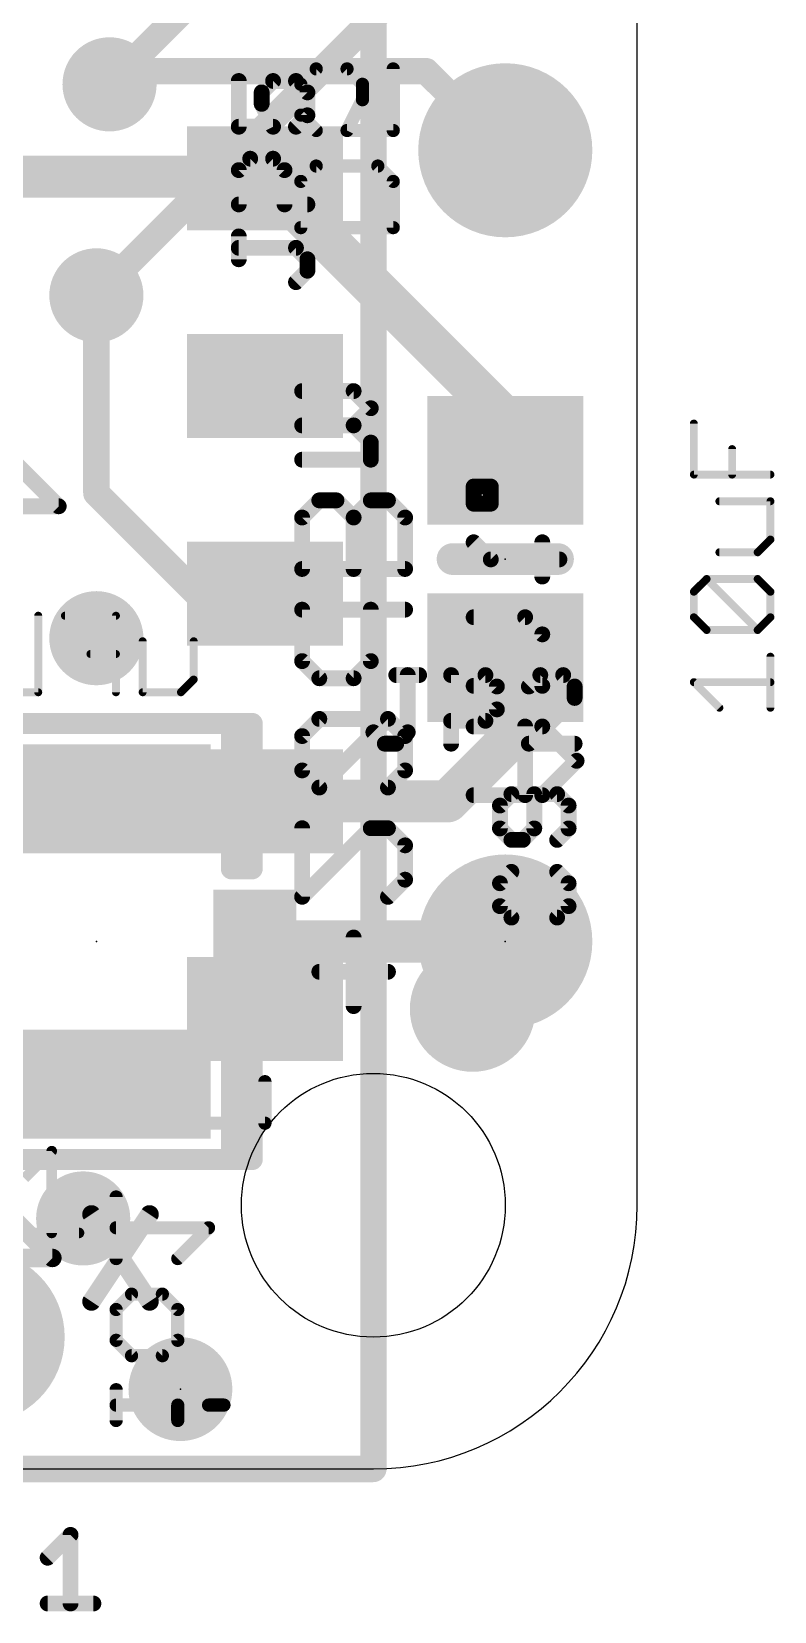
# Model space of a CAD drawing. Extents: x -4.5 to 52.1, y -1.8 to 26.3.
# Drawn here: x 44.97 to 52.12, y -1.37 to 13.84 of the extents above; entities that cross this region are included whole.
import ezdxf

# ---------------------------------------------------------------- set-up
doc = ezdxf.new("R2010")
doc.units = 0
for name, color, linetype in [('1', 12, 'CONTINUOUS'), ('16', 132, 'CONTINUOUS'), ('17', 110, 'CONTINUOUS'), ('18', 110, 'CONTINUOUS'), ('20', 53, 'CONTINUOUS'), ('21', 40, 'CONTINUOUS'), ('22', 6, 'CONTINUOUS'), ('23', 40, 'CONTINUOUS'), ('24', 6, 'CONTINUOUS'), ('25', 253, 'CONTINUOUS'), ('26', 253, 'CONTINUOUS'), ('27', 253, 'CONTINUOUS'), ('28', 253, 'CONTINUOUS')]:
    doc.layers.add(name, color=color, linetype=linetype)

# ---------------------------------------------------------------- blocks, each defined once
blk = doc.blocks.new('RECT')
blk.add_solid([(-0.5, -0.5), (0.5, -0.5), (-0.5, 0.5), (0.5, 0.5)])
blk = doc.blocks.new('ROUNDP')
at = {"const_width": 0.5}
blk.add_lwpolyline([(0, -0.25, 1), (0, 0.25, 1), (0, -0.25)], format="xyb", dxfattribs=at)
blk = doc.blocks.new('PIE')
at = {"const_width": 0.5}
blk.add_lwpolyline([(0, -0.25, 1), (0, 0.25, 1), (0, -0.25)], format="xyb", dxfattribs=at)
blk = doc.blocks.new('ROUNDV')
at = {"const_width": 0.5}
blk.add_lwpolyline([(0, -0.25, 1), (0, 0.25, 1), (0, -0.25)], format="xyb", dxfattribs=at)

msp = doc.modelspace()

# ---------------------------------------------------------------- linework, layer by layer
at = {"layer": '1'}
for points, const_width in [([(48.26, 0), (48.26, 22.86)], 0.254), ([(48.768, 13.462), (45.72, 13.462)], 0.254), ([(45.72, 13.335), (45.72, 13.462)], 0.254), ([(49.53, 12.7), (48.768, 13.462)], 0.254), ([(43.561, 12.446), (47.2, 12.446)], 0.4064), ([(47.2, 12.446), (47.216, 12.43)], 0.4064), ([(49.53, 10.116), (47.216, 12.43)], 0.4064), ([(45.593, 11.303), (45.593, 9.398)], 0.254), ([(49.53, 9.713), (49.53, 10.116)], 0.4064), ([(45.593, 9.398), (46.609, 8.382)], 0.254), ([(47.168, 8.382), (47.216, 8.43)], 0.254), ([(46.609, 8.382), (47.168, 8.382)], 0.254), ([(49.784, 8.067), (49.53, 7.813)], 0.4064), ([(49.53, 6.985), (49.53, 7.813)], 0.4064), ([(48.975, 6.43), (49.53, 6.985)], 0.4064), ([(47.216, 6.43), (48.975, 6.43)], 0.4064), ([(47.216, 4.43), (47.866, 5.08)], 0.4064), ([(47.866, 5.08), (49.53, 5.08)], 0.4064), ([(0, 0), (48.26, 0)], 0.254)]:
    msp.add_lwpolyline(points, dxfattribs=dict(at, const_width=const_width))
for points, const_width in [([(45.72, 13.5255, 1), (45.72, 13.3985)], 0.127), ([(45.7835, 13.462, 1), (45.6565, 13.462)], 0.127), ([(48.8129, 13.5069, 1), (48.7231, 13.4171)], 0.127), ([(48.768, 13.3985, 1), (48.768, 13.5255)], 0.127), ([(45.6565, 13.335, 1), (45.7835, 13.335)], 0.127), ([(49.4851, 12.6551, 1), (49.5749, 12.7449)], 0.127), ([(47.2718, 12.5178, 1), (47.1282, 12.3742)], 0.2032), ([(47.2878, 12.5018, 1), (47.1442, 12.3582)], 0.2032), ([(47.2, 12.3444, 1), (47.2, 12.5476)], 0.2032), ([(47.1442, 12.3582, 1), (47.2878, 12.5018)], 0.2032), ([(45.6565, 11.303, 1), (45.5295, 11.303)], 0.127), ([(49.6316, 10.116, 1), (49.4284, 10.116)], 0.2032), ([(49.4582, 10.0442, 1), (49.6018, 10.1878)], 0.2032), ([(49.4284, 9.713, 1), (49.6316, 9.713)], 0.2032), ([(45.6379, 9.4429, 1), (45.5481, 9.3531)], 0.127), ([(45.5295, 9.398, 1), (45.6565, 9.398)], 0.127), ([(47.2609, 8.3851, 1), (47.1711, 8.4749)], 0.127), ([(46.609, 8.4455, 1), (46.609, 8.3185)], 0.127), ([(46.5641, 8.3371, 1), (46.6539, 8.4269)], 0.127), ([(47.1231, 8.4269, 1), (47.2129, 8.3371)], 0.127), ([(47.168, 8.3185, 1), (47.168, 8.4455)], 0.127), ([(49.8558, 7.9952, 1), (49.7122, 8.1388)], 0.2032), ([(49.6316, 7.813, 1), (49.4284, 7.813)], 0.2032), ([(49.4582, 7.8848, 1), (49.6018, 7.7412)], 0.2032), ([(49.6018, 6.9132, 1), (49.4582, 7.0568)], 0.2032), ([(49.4284, 6.985, 1), (49.6316, 6.985)], 0.2032), ([(47.216, 6.5316, 1), (47.216, 6.3284)], 0.2032), ([(48.9032, 6.5018, 1), (49.0468, 6.3582)], 0.2032), ([(48.975, 6.3284, 1), (48.975, 6.5316)], 0.2032), ([(47.866, 5.1816, 1), (47.866, 4.9784)], 0.2032), ([(47.9378, 5.0082, 1), (47.7942, 5.1518)], 0.2032), ([(49.53, 4.9784, 1), (49.53, 5.1816)], 0.2032), ([(47.1442, 4.5018, 1), (47.2878, 4.3582)], 0.2032), ([(48.1965, 0, 1), (48.3235, 0)], 0.127), ([(48.26, -0.0635, 1), (48.26, 0.0635)], 0.127)]:
    msp.add_lwpolyline(points, format="xyb", dxfattribs=dict(at, const_width=const_width))
at = {"layer": '16'}
for points, const_width in [([(48.26, 22.86), (48.26, 0)], 0.254), ([(49.53, 15.24), (45.593, 11.303)], 0.254), ([(46.482, 14.097), (45.72, 13.335)], 0.254), ([(47.118, 5.08), (49.53, 5.08)], 0.4064), ([(48.26, 0), (0, 0)], 0.254)]:
    msp.add_lwpolyline(points, dxfattribs=dict(at, const_width=const_width))
for points, const_width in [([(45.6751, 13.3799, 1), (45.7649, 13.2901)], 0.127), ([(45.5481, 11.3479, 1), (45.6379, 11.2581)], 0.127), ([(47.118, 5.1816, 1), (47.118, 4.9784)], 0.2032), ([(49.53, 4.9784, 1), (49.53, 5.1816)], 0.2032), ([(48.1965, 0, 1), (48.3235, 0)], 0.127), ([(48.26, -0.0635, 1), (48.26, 0.0635)], 0.127)]:
    msp.add_lwpolyline(points, format="xyb", dxfattribs=dict(at, const_width=const_width))
at = {"layer": '20'}
for p, q in [((50.8, 2.54), (50.8, 20.32)), ((2.54, 0), (48.26, 0))]:
    msp.add_line(p, q, dxfattribs=at)
msp.add_circle((48.26, 2.54), 1.27, dxfattribs=at)
msp.add_arc((48.26, 2.54), 2.54, 270, 0, dxfattribs=at)
at = {"layer": '21'}
for points, const_width in [([(50.038, 8.763), (49.022, 8.763)], 0.3048), ([(47.216, 3.33), (47.216, 3.73)], 0.127), ([(31.016, 3.33), (47.216, 3.33)], 0.127), ([(44.9007, 2.7987), (45.1634, 3.0614)], 0.1016), ([(45.1634, 3.0614), (45.1634, 2.2733)], 0.1016), ([(44.9007, 2.2733), (45.426, 2.2733)], 0.1016)]:
    msp.add_lwpolyline(points, dxfattribs=dict(at, const_width=const_width))
for points, const_width in [([(49.022, 8.8392, 1), (49.022, 8.6868)], 0.1524), ([(50.038, 8.6868, 1), (50.038, 8.8392)], 0.1524), ([(49.216, 4.13, 1), (49.216, 4.73, 1), (49.216, 4.13)], 0.6096), ([(47.2478, 3.73, 1), (47.1842, 3.73)], 0.0635), ([(47.1842, 3.33, 1), (47.2478, 3.33)], 0.0635), ([(47.216, 3.2982, 1), (47.216, 3.3618)], 0.0635), ([(45.1887, 3.0614, 1), (45.138, 3.0614)], 0.0508), ([(45.1813, 3.0434, 1), (45.1454, 3.0793)], 0.0508), ([(45.138, 2.2733, 1), (45.1887, 2.2733)], 0.0508), ([(45.426, 2.2479, 1), (45.426, 2.2987)], 0.0508)]:
    msp.add_lwpolyline(points, format="xyb", dxfattribs=dict(at, const_width=const_width))
at = {"layer": '22'}
for points, const_width in [([(47.7098, 13.4837), (47.5615, 13.3354)], 0.127), ([(48.0064, 13.4837), (47.7098, 13.4837)], 0.127), ([(48.1547, 13.3354), (48.0064, 13.4837)], 0.127), ([(48.4513, 13.4837), (48.4513, 12.8905)], 0.127), ([(47.5615, 13.3354), (47.5615, 13.0388)], 0.127), ([(48.1547, 13.1871), (48.1547, 13.3354)], 0.127), ([(48.0064, 12.8905), (48.1547, 13.1871)], 0.127), ([(47.5615, 13.0388), (47.7098, 12.8905)], 0.127), ([(48.4513, 12.8905), (48.0064, 12.8905)], 0.127), ([(47.5615, 12.3999), (47.7098, 12.5482)], 0.127), ([(47.7098, 12.5482), (48.303, 12.5482)], 0.127), ([(48.303, 12.5482), (48.4513, 12.3999)], 0.127), ([(47.5615, 11.955), (47.5615, 12.3999)], 0.127), ([(48.4513, 12.3999), (48.4513, 11.955)], 0.127), ([(48.4513, 11.955), (47.5615, 11.955)], 0.127), ([(48.0699, 10.381), (47.5742, 10.381)], 0.1524), ([(48.2352, 10.2157), (48.0699, 10.381)], 0.1524), ([(48.0699, 10.0505), (48.2352, 10.2157)], 0.1524), ([(48.0699, 10.0505), (47.5742, 10.0505)], 0.1524), ([(48.2352, 9.8852), (48.0699, 10.0505)], 0.1524), ([(48.2352, 9.72), (48.2352, 9.8852)], 0.1524), ([(44.7985, 9.7035), (45.2307, 9.2714)], 0.1524), ([(47.5742, 9.72), (48.2352, 9.72)], 0.1524), ([(49.3904, 9.4615), (49.2252, 9.4615)], 0.1524), ([(49.2252, 9.4615), (49.2252, 9.2963)], 0.1524), ([(49.3904, 9.2963), (49.3904, 9.4615)], 0.1524), ([(45.2307, 9.2714), (44.6545, 9.2714)], 0.1524), ([(47.7394, 9.3285), (47.5742, 9.1633)], 0.1524), ([(47.9047, 9.3285), (47.7394, 9.3285)], 0.1524), ([(48.0699, 9.1633), (47.9047, 9.3285)], 0.1524), ([(48.2352, 9.3285), (48.0699, 9.1633)], 0.1524), ([(48.4004, 9.3285), (48.2352, 9.3285)], 0.1524), ([(48.5656, 9.1633), (48.4004, 9.3285)], 0.1524), ([(49.2252, 9.2963), (49.3904, 9.2963)], 0.1524), ([(47.5742, 9.1633), (47.5742, 8.6675)], 0.1524), ([(48.0699, 8.6675), (48.0699, 9.1633)], 0.1524), ([(48.5656, 8.6675), (48.5656, 9.1633)], 0.1524), ([(49.3904, 8.7599), (49.2252, 8.9251)], 0.1524), ([(49.8862, 8.5946), (49.8862, 8.9251)], 0.1524), ([(50.0514, 8.7599), (49.3904, 8.7599)], 0.1524), ([(47.5742, 8.6675), (48.5656, 8.6675)], 0.1524), ([(48.5656, 8.276), (47.5742, 8.276)], 0.1524), ([(47.5742, 8.276), (47.5742, 7.7803)], 0.1524), ([(48.2352, 7.7803), (48.2352, 8.276)], 0.1524), ([(49.7209, 8.2031), (49.2252, 8.2031)], 0.1524), ([(49.8862, 8.0379), (49.7209, 8.2031)], 0.1524), ([(49.8862, 7.5422), (49.8862, 8.0379)], 0.1524), ([(47.5742, 7.7803), (47.7394, 7.6151)], 0.1524), ([(48.0699, 7.6151), (48.2352, 7.7803)], 0.1524), ([(47.7394, 7.6151), (48.0699, 7.6151)], 0.1524), ([(49.2252, 7.5422), (49.8862, 7.5422)], 0.1524), ([(44.293, 7.18), (46.893, 7.18)], 0.2032), ([(46.893, 7.18), (46.893, 5.78)], 0.2032), ([(47.093, 7.18), (46.893, 7.18)], 0.2032), ([(46.993, 7.08), (46.993, 5.78)], 0.2032), ([(47.093, 7.18), (47.093, 5.78)], 0.2032), ([(47.7394, 7.2236), (47.5742, 7.0583)], 0.1524), ([(48.4004, 7.2236), (47.7394, 7.2236)], 0.1524), ([(47.7394, 6.5626), (48.4004, 7.2236)], 0.1524), ([(48.5656, 7.0583), (48.4004, 7.2236)], 0.1524), ([(49.8862, 7.1507), (49.2252, 7.1507)], 0.1524), ([(49.7209, 6.4897), (49.7209, 7.1507)], 0.1524), ([(50.2166, 6.8202), (49.8862, 7.1507)], 0.1524), ([(47.5742, 7.0583), (47.5742, 6.7279)], 0.1524), ([(48.5656, 6.7279), (48.5656, 7.0583)], 0.1524), ([(49.8862, 6.4897), (50.2166, 6.8202)], 0.1524), ([(47.5742, 6.7279), (47.7394, 6.5626)], 0.1524), ([(48.4004, 6.5626), (48.5656, 6.7279)], 0.1524), ([(47.7394, 6.5626), (48.4004, 6.5626)], 0.1524), ([(49.2252, 6.4897), (49.8862, 6.4897)], 0.1524), ([(47.5742, 6.1711), (47.5742, 5.5102)], 0.1524), ([(47.5742, 5.5102), (48.2352, 6.1711)], 0.1524), ([(48.2352, 6.1711), (48.4004, 6.1711)], 0.1524), ([(48.4004, 6.1711), (48.5656, 6.0059)], 0.1524), ([(48.5656, 6.0059), (48.5656, 5.6754)], 0.1524), ([(47.093, 5.78), (46.893, 5.78)], 0.2032), ([(48.5656, 5.6754), (48.4004, 5.5102)], 0.1524), ([(48.0699, 4.4577), (48.0699, 5.1187)], 0.1524), ([(48.4004, 4.7882), (47.7394, 4.7882)], 0.1524), ([(46.893, 4.38), (46.893, 2.98)], 0.2032), ([(47.093, 4.38), (46.893, 4.38)], 0.2032), ([(46.993, 4.38), (46.993, 3.08)], 0.2032), ([(47.093, 4.38), (47.093, 2.98)], 0.2032), ([(46.893, 2.98), (44.293, 2.98)], 0.2032), ([(47.093, 2.98), (46.893, 2.98)], 0.2032), ([(45.7835, 2.0263), (45.7835, 2.6195)], 0.127), ([(46.6733, 2.3229), (45.7835, 2.3229)], 0.127), ([(46.3767, 2.0263), (46.6733, 2.3229)], 0.127), ([(45.7835, 1.5357), (45.9318, 1.684)], 0.127), ([(45.9318, 1.684), (46.2284, 1.684)], 0.127), ([(46.2284, 1.684), (46.3767, 1.5357)], 0.127), ([(45.7835, 1.2391), (45.7835, 1.5357)], 0.127), ([(46.3767, 1.5357), (46.3767, 1.2391)], 0.127), ([(45.9318, 1.0908), (45.7835, 1.2391)], 0.127), ([(46.3767, 1.2391), (46.2284, 1.0908)], 0.127), ([(46.2284, 1.0908), (45.9318, 1.0908)], 0.127), ([(45.7835, 0.4671), (45.7835, 0.7637)], 0.127), ([(46.3767, 0.6154), (45.7835, 0.6154)], 0.127), ([(46.3767, 0.4671), (46.3767, 0.6154)], 0.127), ([(46.8216, 0.6154), (46.6733, 0.6154)], 0.127)]:
    msp.add_lwpolyline(points, dxfattribs=dict(at, const_width=const_width))
for points, const_width in [([(47.7098, 13.5154, 1), (47.7098, 13.4519)], 0.0635), ([(47.7322, 13.4612, 1), (47.6873, 13.5061)], 0.0635), ([(48.0288, 13.5061, 1), (47.9839, 13.4612)], 0.0635), ([(48.0064, 13.4519, 1), (48.0064, 13.5154)], 0.0635), ([(48.483, 13.4837, 1), (48.4195, 13.4837)], 0.0635), ([(47.5933, 13.3354, 1), (47.5297, 13.3354)], 0.0635), ([(47.539, 13.3578, 1), (47.584, 13.3129)], 0.0635), ([(48.1864, 13.3354, 1), (48.1229, 13.3354)], 0.0635), ([(48.1322, 13.3129, 1), (48.1771, 13.3578)], 0.0635), ([(48.1831, 13.1729, 1), (48.1263, 13.2013)], 0.0635), ([(47.584, 13.0612, 1), (47.539, 13.0163)], 0.0635), ([(48.1229, 13.1871, 1), (48.1864, 13.1871)], 0.0635), ([(47.5297, 13.0388, 1), (47.5933, 13.0388)], 0.0635), ([(47.6873, 12.868, 1), (47.7322, 12.913)], 0.0635), ([(48.0064, 12.9223, 1), (48.0064, 12.8588)], 0.0635), ([(47.978, 12.9047, 1), (48.0348, 12.8763)], 0.0635), ([(48.4513, 12.8588, 1), (48.4513, 12.9223)], 0.0635), ([(48.4195, 12.8905, 1), (48.483, 12.8905)], 0.0635), ([(47.7098, 12.5799, 1), (47.7098, 12.5164)], 0.0635), ([(47.7322, 12.5257, 1), (47.6873, 12.5706)], 0.0635), ([(48.3254, 12.5706, 1), (48.2805, 12.5257)], 0.0635), ([(48.303, 12.5164, 1), (48.303, 12.5799)], 0.0635), ([(47.5933, 12.3999, 1), (47.5297, 12.3999)], 0.0635), ([(47.539, 12.4223, 1), (47.584, 12.3774)], 0.0635), ([(48.483, 12.3999, 1), (48.4195, 12.3999)], 0.0635), ([(48.4288, 12.3774, 1), (48.4737, 12.4223)], 0.0635), ([(47.5297, 11.955, 1), (47.5933, 11.955)], 0.0635), ([(47.5615, 11.9867, 1), (47.5615, 11.9232)], 0.0635), ([(48.4195, 11.955, 1), (48.483, 11.955)], 0.0635), ([(48.4513, 11.9232, 1), (48.4513, 11.9867)], 0.0635), ([(47.5742, 10.4191, 1), (47.5742, 10.3429)], 0.0762), ([(48.0969, 10.4079, 1), (48.043, 10.354)], 0.0762), ([(48.0699, 10.3429, 1), (48.0699, 10.4191)], 0.0762), ([(48.2621, 10.1888, 1), (48.2082, 10.2427)], 0.0762), ([(48.2082, 10.1888, 1), (48.2621, 10.2427)], 0.0762), ([(47.5742, 10.0886, 1), (47.5742, 10.0124)], 0.0762), ([(48.0969, 10.0774, 1), (48.043, 10.0235)], 0.0762), ([(48.043, 10.0774, 1), (48.0969, 10.0235)], 0.0762), ([(48.0699, 10.0124, 1), (48.0699, 10.0886)], 0.0762), ([(48.2733, 9.8852, 1), (48.1971, 9.8852)], 0.0762), ([(48.2082, 9.8583, 1), (48.2621, 9.9122)], 0.0762), ([(47.5742, 9.7581, 1), (47.5742, 9.6819)], 0.0762), ([(48.1971, 9.72, 1), (48.2733, 9.72)], 0.0762), ([(48.2352, 9.6819, 1), (48.2352, 9.7581)], 0.0762), ([(49.2252, 9.4996, 1), (49.2252, 9.4234)], 0.0762), ([(49.2633, 9.4615, 1), (49.1871, 9.4615)], 0.0762), ([(49.4285, 9.4615, 1), (49.3523, 9.4615)], 0.0762), ([(49.3904, 9.4234, 1), (49.3904, 9.4996)], 0.0762), ([(45.2038, 9.2444, 1), (45.2576, 9.2983)], 0.0762), ([(45.2307, 9.2333, 1), (45.2307, 9.3095)], 0.0762), ([(47.7394, 9.3666, 1), (47.7394, 9.2904)], 0.0762), ([(47.7664, 9.3016, 1), (47.7125, 9.3554)], 0.0762), ([(47.9316, 9.3554, 1), (47.8777, 9.3016)], 0.0762), ([(47.9047, 9.2904, 1), (47.9047, 9.3666)], 0.0762), ([(48.2352, 9.3666, 1), (48.2352, 9.2904)], 0.0762), ([(48.2621, 9.3016, 1), (48.2082, 9.3554)], 0.0762), ([(48.4273, 9.3554, 1), (48.3735, 9.3016)], 0.0762), ([(48.4004, 9.2904, 1), (48.4004, 9.3666)], 0.0762), ([(49.2252, 9.3344, 1), (49.2252, 9.2582)], 0.0762), ([(49.1871, 9.2963, 1), (49.2633, 9.2963)], 0.0762), ([(49.3523, 9.2963, 1), (49.4285, 9.2963)], 0.0762), ([(49.3904, 9.2582, 1), (49.3904, 9.3344)], 0.0762), ([(47.6123, 9.1633, 1), (47.5361, 9.1633)], 0.0762), ([(47.5473, 9.1902, 1), (47.6011, 9.1363)], 0.0762), ([(48.108, 9.1633, 1), (48.0318, 9.1633)], 0.0762), ([(48.043, 9.1902, 1), (48.0969, 9.1363)], 0.0762), ([(48.043, 9.1363, 1), (48.0969, 9.1902)], 0.0762), ([(48.6037, 9.1633, 1), (48.5275, 9.1633)], 0.0762), ([(48.5387, 9.1363, 1), (48.5926, 9.1902)], 0.0762), ([(49.2521, 8.952, 1), (49.1983, 8.8982)], 0.0762), ([(49.9243, 8.9251, 1), (49.8481, 8.9251)], 0.0762), ([(49.3904, 8.798, 1), (49.3904, 8.7218)], 0.0762), ([(49.3635, 8.7329, 1), (49.4174, 8.7868)], 0.0762), ([(50.0514, 8.7218, 1), (50.0514, 8.798)], 0.0762), ([(47.5742, 8.7056, 1), (47.5742, 8.6294)], 0.0762), ([(47.5361, 8.6675, 1), (47.6123, 8.6675)], 0.0762), ([(48.0318, 8.6675, 1), (48.108, 8.6675)], 0.0762), ([(48.5275, 8.6675, 1), (48.6037, 8.6675)], 0.0762), ([(48.5656, 8.6294, 1), (48.5656, 8.7056)], 0.0762), ([(49.8481, 8.5946, 1), (49.9243, 8.5946)], 0.0762), ([(47.5742, 8.3141, 1), (47.5742, 8.2379)], 0.0762), ([(47.6123, 8.276, 1), (47.5361, 8.276)], 0.0762), ([(48.2733, 8.276, 1), (48.1971, 8.276)], 0.0762), ([(48.5656, 8.2379, 1), (48.5656, 8.3141)], 0.0762), ([(49.2252, 8.2412, 1), (49.2252, 8.165)], 0.0762), ([(49.7479, 8.2301, 1), (49.694, 8.1762)], 0.0762), ([(49.7209, 8.165, 1), (49.7209, 8.2412)], 0.0762), ([(49.9243, 8.0379, 1), (49.8481, 8.0379)], 0.0762), ([(49.8592, 8.0109, 1), (49.9131, 8.0648)], 0.0762), ([(47.6011, 7.8073, 1), (47.5473, 7.7534)], 0.0762), ([(47.5361, 7.7803, 1), (47.6123, 7.7803)], 0.0762), ([(48.1971, 7.7803, 1), (48.2733, 7.7803)], 0.0762), ([(48.2621, 7.7534, 1), (48.2082, 7.8073)], 0.0762), ([(47.7394, 7.6532, 1), (47.7394, 7.577)], 0.0762), ([(47.7125, 7.5881, 1), (47.7664, 7.642)], 0.0762), ([(48.043, 7.642, 1), (48.0969, 7.5881)], 0.0762), ([(48.0699, 7.577, 1), (48.0699, 7.6532)], 0.0762), ([(49.2252, 7.5803, 1), (49.2252, 7.5041)], 0.0762), ([(49.8862, 7.5041, 1), (49.8862, 7.5803)], 0.0762), ([(49.8481, 7.5422, 1), (49.9243, 7.5422)], 0.0762), ([(46.9438, 7.18, 1), (46.8422, 7.18)], 0.1016), ([(46.893, 7.2308, 1), (46.893, 7.1292)], 0.1016), ([(46.893, 7.1292, 1), (46.893, 7.2308)], 0.1016), ([(47.0438, 7.08, 1), (46.9422, 7.08)], 0.1016), ([(47.1438, 7.18, 1), (47.0422, 7.18)], 0.1016), ([(47.093, 7.1292, 1), (47.093, 7.2308)], 0.1016), ([(47.7394, 7.2617, 1), (47.7394, 7.1855)], 0.0762), ([(47.7664, 7.1966, 1), (47.7125, 7.2505)], 0.0762), ([(48.4273, 7.2505, 1), (48.3735, 7.1966)], 0.0762), ([(48.4273, 7.1966, 1), (48.3735, 7.2505)], 0.0762), ([(48.4004, 7.1855, 1), (48.4004, 7.2617)], 0.0762), ([(49.2252, 7.1888, 1), (49.2252, 7.1126)], 0.0762), ([(49.759, 7.1507, 1), (49.6828, 7.1507)], 0.0762), ([(49.9131, 7.1776, 1), (49.8592, 7.1237)], 0.0762), ([(49.8862, 7.1126, 1), (49.8862, 7.1888)], 0.0762), ([(47.6123, 7.0583, 1), (47.5361, 7.0583)], 0.0762), ([(47.5473, 7.0853, 1), (47.6011, 7.0314)], 0.0762), ([(48.6037, 7.0583, 1), (48.5275, 7.0583)], 0.0762), ([(48.5387, 7.0314, 1), (48.5926, 7.0853)], 0.0762), ([(50.2436, 6.7932, 1), (50.1897, 6.8471)], 0.0762), ([(50.1897, 6.7932, 1), (50.2436, 6.8471)], 0.0762), ([(47.6011, 6.7548, 1), (47.5473, 6.7009)], 0.0762), ([(47.5361, 6.7279, 1), (47.6123, 6.7279)], 0.0762), ([(48.5275, 6.7279, 1), (48.6037, 6.7279)], 0.0762), ([(48.5926, 6.7009, 1), (48.5387, 6.7548)], 0.0762), ([(47.7394, 6.6007, 1), (47.7394, 6.5245)], 0.0762), ([(47.7125, 6.5896, 1), (47.7664, 6.5357)], 0.0762), ([(47.7125, 6.5357, 1), (47.7664, 6.5896)], 0.0762), ([(48.3735, 6.5896, 1), (48.4273, 6.5357)], 0.0762), ([(48.4004, 6.5245, 1), (48.4004, 6.6007)], 0.0762), ([(49.2252, 6.5278, 1), (49.2252, 6.4516)], 0.0762), ([(49.8592, 6.5166, 1), (49.9131, 6.4628)], 0.0762), ([(49.8862, 6.4516, 1), (49.8862, 6.5278)], 0.0762), ([(49.6828, 6.4897, 1), (49.759, 6.4897)], 0.0762), ([(47.6123, 6.1711, 1), (47.5361, 6.1711)], 0.0762), ([(48.2352, 6.2092, 1), (48.2352, 6.133)], 0.0762), ([(48.2621, 6.1442, 1), (48.2082, 6.1981)], 0.0762), ([(48.4273, 6.1981, 1), (48.3735, 6.1442)], 0.0762), ([(48.4004, 6.133, 1), (48.4004, 6.2092)], 0.0762), ([(48.6037, 6.0059, 1), (48.5275, 6.0059)], 0.0762), ([(48.5387, 5.9789, 1), (48.5926, 6.0328)], 0.0762), ([(46.893, 5.8308, 1), (46.893, 5.7292)], 0.1016), ([(46.8422, 5.78, 1), (46.9438, 5.78)], 0.1016), ([(46.9422, 5.78, 1), (47.0438, 5.78)], 0.1016), ([(47.0422, 5.78, 1), (47.1438, 5.78)], 0.1016), ([(47.093, 5.7292, 1), (47.093, 5.8308)], 0.1016), ([(48.5275, 5.6754, 1), (48.6037, 5.6754)], 0.0762), ([(48.5926, 5.6485, 1), (48.5387, 5.7023)], 0.0762), ([(47.5473, 5.5371, 1), (47.6011, 5.4832)], 0.0762), ([(47.5361, 5.5102, 1), (47.6123, 5.5102)], 0.0762), ([(48.3735, 5.5371, 1), (48.4273, 5.4832)], 0.0762), ([(48.108, 5.1187, 1), (48.0318, 5.1187)], 0.0762), ([(47.7394, 4.8263, 1), (47.7394, 4.7501)], 0.0762), ([(48.4004, 4.7501, 1), (48.4004, 4.8263)], 0.0762), ([(46.9438, 4.38, 1), (46.8422, 4.38)], 0.1016), ([(46.893, 4.4308, 1), (46.893, 4.3292)], 0.1016), ([(47.0438, 4.38, 1), (46.9422, 4.38)], 0.1016), ([(47.1438, 4.38, 1), (47.0422, 4.38)], 0.1016), ([(47.093, 4.3292, 1), (47.093, 4.4308)], 0.1016), ([(48.0318, 4.4577, 1), (48.108, 4.4577)], 0.0762), ([(46.893, 3.0308, 1), (46.893, 2.9292)], 0.1016), ([(46.893, 2.9292, 1), (46.893, 3.0308)], 0.1016), ([(46.9422, 3.08, 1), (47.0438, 3.08)], 0.1016), ([(47.093, 2.9292, 1), (47.093, 3.0308)], 0.1016), ([(46.8422, 2.98, 1), (46.9438, 2.98)], 0.1016), ([(47.0422, 2.98, 1), (47.1438, 2.98)], 0.1016), ([(45.8153, 2.6195, 1), (45.7518, 2.6195)], 0.0635), ([(45.7835, 2.3547, 1), (45.7835, 2.2912)], 0.0635), ([(46.6957, 2.3005, 1), (46.6508, 2.3454)], 0.0635), ([(46.6733, 2.2912, 1), (46.6733, 2.3547)], 0.0635), ([(45.7518, 2.0263, 1), (45.8153, 2.0263)], 0.0635), ([(46.3542, 2.0488, 1), (46.3991, 2.0039)], 0.0635), ([(45.9318, 1.7157, 1), (45.9318, 1.6522)], 0.0635), ([(45.9542, 1.6615, 1), (45.9093, 1.7064)], 0.0635), ([(46.2508, 1.7064, 1), (46.2059, 1.6615)], 0.0635), ([(46.2284, 1.6522, 1), (46.2284, 1.7157)], 0.0635), ([(45.761, 1.5581, 1), (45.806, 1.5132)], 0.0635), ([(45.8153, 1.5357, 1), (45.7518, 1.5357)], 0.0635), ([(46.4084, 1.5357, 1), (46.3449, 1.5357)], 0.0635), ([(46.3542, 1.5132, 1), (46.3991, 1.5581)], 0.0635), ([(45.806, 1.2616, 1), (45.761, 1.2167)], 0.0635), ([(45.7518, 1.2391, 1), (45.8153, 1.2391)], 0.0635), ([(46.3449, 1.2391, 1), (46.4084, 1.2391)], 0.0635), ([(46.3991, 1.2167, 1), (46.3542, 1.2616)], 0.0635), ([(45.9318, 1.1226, 1), (45.9318, 1.0591)], 0.0635), ([(45.9093, 1.0684, 1), (45.9542, 1.1133)], 0.0635), ([(46.2059, 1.1133, 1), (46.2508, 1.0684)], 0.0635), ([(46.2284, 1.0591, 1), (46.2284, 1.1226)], 0.0635), ([(45.8153, 0.7637, 1), (45.7518, 0.7637)], 0.0635), ([(45.7835, 0.6472, 1), (45.7835, 0.5837)], 0.0635), ([(46.4084, 0.6154, 1), (46.3449, 0.6154)], 0.0635), ([(46.3767, 0.5837, 1), (46.3767, 0.6472)], 0.0635), ([(46.6733, 0.6472, 1), (46.6733, 0.5837)], 0.0635), ([(46.8216, 0.5837, 1), (46.8216, 0.6472)], 0.0635), ([(45.7518, 0.4671, 1), (45.8153, 0.4671)], 0.0635), ([(46.3449, 0.4671, 1), (46.4084, 0.4671)], 0.0635)]:
    msp.add_lwpolyline(points, format="xyb", dxfattribs=dict(at, const_width=const_width))
at = {"layer": '23'}
for p in [(49.53, 8.763), (49.53, 5.08), (46.4022, 0.769)]:
    msp.add_point(p, dxfattribs=at)
at = {"layer": '24'}
msp.add_point((45.593, 5.08), dxfattribs=at)
at = {"layer": '25', "const_width": 0.1524}
for points in [[(46.964, 13.3675), (46.964, 12.9268)], [(47.1844, 13.2573), (47.2945, 13.3675)], [(47.2945, 13.3675), (47.5148, 13.3675)], [(47.5148, 13.3675), (47.625, 13.2573)], [(47.1844, 13.1471), (47.1844, 13.2573)], [(47.625, 13.2573), (47.625, 13.037)], [(47.2945, 12.9268), (47.1844, 13.1471)], [(47.625, 13.037), (47.5148, 12.9268)], [(46.964, 12.9268), (47.2945, 12.9268)], [(46.964, 12.5089), (47.0742, 12.6191)], [(47.0742, 12.6191), (47.2945, 12.6191)], [(47.2945, 12.6191), (47.4047, 12.5089)], [(46.964, 12.1784), (46.964, 12.5089)], [(47.4047, 12.5089), (47.4047, 12.1784)], [(47.625, 12.1784), (46.964, 12.1784)], [(46.964, 11.6503), (46.964, 11.8706)], [(47.5148, 11.7605), (46.964, 11.7605)], [(47.625, 11.6503), (47.5148, 11.7605)], [(47.625, 11.5402), (47.625, 11.6503)], [(47.5148, 11.43), (47.625, 11.5402)], [(48.4803, 7.646), (48.7006, 7.646)], [(48.5905, 7.0952), (48.5905, 7.646)], [(49.0084, 6.985), (49.0084, 7.646)], [(49.0084, 7.646), (49.3389, 7.646)], [(49.3389, 7.646), (49.4491, 7.5358)], [(49.4491, 7.5358), (49.4491, 7.3155)], [(49.867, 7.646), (49.7568, 7.5358)], [(50.0873, 7.646), (49.867, 7.646)], [(50.1975, 7.5358), (50.0873, 7.646)], [(50.1975, 7.4256), (50.1975, 7.5358)], [(49.7568, 6.985), (50.1975, 7.4256)], [(49.4491, 7.3155), (49.3389, 7.2053)], [(48.26, 7.0952), (48.3702, 6.985)], [(48.4803, 6.985), (48.5905, 7.0952)], [(49.3389, 7.2053), (49.0084, 7.2053)], [(48.3702, 6.985), (48.4803, 6.985)], [(50.1975, 6.985), (49.7568, 6.985)], [(49.5888, 6.4994), (49.4786, 6.3893)], [(50.0294, 6.4994), (49.5888, 6.4994)], [(49.8091, 6.1689), (49.8091, 6.4994)], [(50.1396, 6.3893), (50.0294, 6.4994)], [(49.4786, 6.3893), (49.4786, 6.1689)], [(50.1396, 6.1689), (50.1396, 6.3893)], [(49.4786, 6.1689), (49.5888, 6.0588)], [(49.699, 6.0588), (49.8091, 6.1689)], [(50.0294, 6.0588), (50.1396, 6.1689)], [(49.5888, 6.0588), (49.699, 6.0588)], [(49.5888, 5.751), (49.4786, 5.6409)], [(50.1396, 5.6409), (50.0294, 5.751)], [(49.4786, 5.6409), (49.4786, 5.4205)], [(50.1396, 5.4205), (50.1396, 5.6409)], [(49.4786, 5.4205), (49.5888, 5.3104)], [(50.0294, 5.3104), (50.1396, 5.4205)], [(49.5888, 5.3104), (50.0294, 5.3104)], [(45.124, -0.8548), (45.3443, -0.6344)], [(45.3443, -0.6344), (45.3443, -1.2954)], [(45.124, -1.2954), (45.5646, -1.2954)]]:
    msp.add_lwpolyline(points, dxfattribs=at)
at = {"layer": '25', "const_width": 0.0762}
for points in [[(47.0021, 13.3675, 1), (46.9259, 13.3675)], [(47.2945, 13.4056, 1), (47.2945, 13.3294)], [(47.3215, 13.3405, 1), (47.2676, 13.3944)], [(47.5418, 13.3944, 1), (47.4879, 13.3405)], [(47.5148, 13.3294, 1), (47.5148, 13.4056)], [(47.1574, 13.2843, 1), (47.2113, 13.2304)], [(47.2225, 13.2573, 1), (47.1463, 13.2573)], [(47.6631, 13.2573, 1), (47.5869, 13.2573)], [(47.5981, 13.2304, 1), (47.6519, 13.2843)], [(47.2184, 13.1642, 1), (47.1503, 13.1301)], [(47.1463, 13.1471, 1), (47.2225, 13.1471)], [(47.6519, 13.01, 1), (47.5981, 13.0639)], [(46.964, 12.9649, 1), (46.964, 12.8887)], [(46.9259, 12.9268, 1), (47.0021, 12.9268)], [(47.2604, 12.9098, 1), (47.3286, 12.9439)], [(47.2945, 12.8887, 1), (47.2945, 12.9649)], [(47.4879, 12.9538, 1), (47.5418, 12.8999)], [(47.5869, 13.037, 1), (47.6631, 13.037)], [(47.0742, 12.6572, 1), (47.0742, 12.581)], [(47.1011, 12.5921, 1), (47.0473, 12.646)], [(47.3215, 12.646, 1), (47.2676, 12.5921)], [(47.2945, 12.581, 1), (47.2945, 12.6572)], [(47.0021, 12.5089, 1), (46.9259, 12.5089)], [(46.9371, 12.5358, 1), (46.991, 12.482)], [(47.4428, 12.5089, 1), (47.3666, 12.5089)], [(47.3777, 12.482, 1), (47.4316, 12.5358)], [(46.964, 12.2165, 1), (46.964, 12.1403)], [(46.9259, 12.1784, 1), (47.0021, 12.1784)], [(47.3666, 12.1784, 1), (47.4428, 12.1784)], [(47.625, 12.1403, 1), (47.625, 12.2165)], [(47.0021, 11.8706, 1), (46.9259, 11.8706)], [(46.964, 11.7986, 1), (46.964, 11.7224)], [(47.5418, 11.7874, 1), (47.4879, 11.7335)], [(47.5148, 11.7224, 1), (47.5148, 11.7986)], [(47.6631, 11.6503, 1), (47.5869, 11.6503)], [(47.5981, 11.6234, 1), (47.6519, 11.6773)], [(46.9259, 11.6503, 1), (47.0021, 11.6503)], [(47.5869, 11.5402, 1), (47.6631, 11.5402)], [(47.6519, 11.5132, 1), (47.5981, 11.5671)], [(47.4879, 11.4569, 1), (47.5418, 11.4031)], [(48.4803, 7.6841, 1), (48.4803, 7.6079)], [(48.6286, 7.646, 1), (48.5524, 7.646)], [(48.7006, 7.6079, 1), (48.7006, 7.6841)], [(49.0465, 7.646, 1), (48.9703, 7.646)], [(49.0084, 7.6841, 1), (49.0084, 7.6079)], [(49.3658, 7.6729, 1), (49.312, 7.619)], [(49.3389, 7.6079, 1), (49.3389, 7.6841)], [(49.4872, 7.5358, 1), (49.411, 7.5358)], [(49.867, 7.6841, 1), (49.867, 7.6079)], [(49.8939, 7.619, 1), (49.84, 7.6729)], [(50.1143, 7.6729, 1), (50.0604, 7.619)], [(50.0873, 7.6079, 1), (50.0873, 7.6841)], [(50.2356, 7.5358, 1), (50.1594, 7.5358)], [(49.4221, 7.5089, 1), (49.476, 7.5627)], [(49.7299, 7.5627, 1), (49.7838, 7.5089)], [(50.1594, 7.4256, 1), (50.2356, 7.4256)], [(50.1705, 7.5089, 1), (50.2244, 7.5627)], [(50.2244, 7.3987, 1), (50.1705, 7.4526)], [(49.411, 7.3155, 1), (49.4872, 7.3155)], [(49.476, 7.2885, 1), (49.4221, 7.3424)], [(48.2869, 7.1221, 1), (48.2331, 7.0682)], [(48.6174, 7.0682, 1), (48.5635, 7.1221)], [(49.0084, 7.2434, 1), (49.0084, 7.1672)], [(49.312, 7.2323, 1), (49.3658, 7.1784)], [(49.3389, 7.1672, 1), (49.3389, 7.2434)], [(48.3702, 7.0231, 1), (48.3702, 6.9469)], [(48.3432, 6.9581, 1), (48.3971, 7.0119)], [(48.4534, 7.0119, 1), (48.5073, 6.9581)], [(48.4803, 6.9469, 1), (48.4803, 7.0231)], [(48.5524, 7.0952, 1), (48.6286, 7.0952)], [(48.9703, 6.985, 1), (49.0465, 6.985)], [(49.7568, 7.0231, 1), (49.7568, 6.9469)], [(49.7299, 7.0119, 1), (49.7838, 6.9581)], [(50.1975, 6.9469, 1), (50.1975, 7.0231)], [(49.5888, 6.5375, 1), (49.5888, 6.4613)], [(49.6157, 6.4725, 1), (49.5619, 6.5264)], [(49.8472, 6.4994, 1), (49.771, 6.4994)], [(50.0564, 6.5264, 1), (50.0025, 6.4725)], [(50.0294, 6.4613, 1), (50.0294, 6.5375)], [(49.5167, 6.3893, 1), (49.4405, 6.3893)], [(49.4517, 6.4162, 1), (49.5056, 6.3623)], [(50.1777, 6.3893, 1), (50.1015, 6.3893)], [(50.1127, 6.3623, 1), (50.1665, 6.4162)], [(49.5056, 6.1959, 1), (49.4517, 6.142)], [(49.8361, 6.142, 1), (49.7822, 6.1959)], [(50.1665, 6.142, 1), (50.1127, 6.1959)], [(49.4405, 6.1689, 1), (49.5167, 6.1689)], [(49.5888, 6.0969, 1), (49.5888, 6.0207)], [(49.5619, 6.0318, 1), (49.6157, 6.0857)], [(49.672, 6.0857, 1), (49.7259, 6.0318)], [(49.699, 6.0207, 1), (49.699, 6.0969)], [(49.771, 6.1689, 1), (49.8472, 6.1689)], [(50.0025, 6.0857, 1), (50.0564, 6.0318)], [(50.1015, 6.1689, 1), (50.1777, 6.1689)], [(49.6157, 5.7241, 1), (49.5619, 5.778)], [(50.0564, 5.778, 1), (50.0025, 5.7241)], [(49.5167, 5.6409, 1), (49.4405, 5.6409)], [(49.4517, 5.6678, 1), (49.5056, 5.6139)], [(50.1777, 5.6409, 1), (50.1015, 5.6409)], [(50.1127, 5.6139, 1), (50.1665, 5.6678)], [(49.5056, 5.4475, 1), (49.4517, 5.3936)], [(50.1665, 5.3936, 1), (50.1127, 5.4475)], [(49.4405, 5.4205, 1), (49.5167, 5.4205)], [(49.5888, 5.3485, 1), (49.5888, 5.2723)], [(49.5619, 5.2834, 1), (49.6157, 5.3373)], [(50.0025, 5.3373, 1), (50.0564, 5.2834)], [(50.0294, 5.2723, 1), (50.0294, 5.3485)], [(50.1015, 5.4205, 1), (50.1777, 5.4205)], [(45.3824, -0.6344, 1), (45.3062, -0.6344)], [(45.3712, -0.6614, 1), (45.3174, -0.6075)], [(45.097, -0.8278, 1), (45.1509, -0.8817)], [(45.124, -1.2573, 1), (45.124, -1.3335)], [(45.3062, -1.2954, 1), (45.3824, -1.2954)], [(45.5646, -1.3335, 1), (45.5646, -1.2573)]]:
    msp.add_lwpolyline(points, format="xyb", dxfattribs=at)
at = {"layer": '26', "const_width": 0.1778}
for points in [[(44.7502, 2.4518), (45.1696, 2.0324)], [(46.1051, 2.4518), (45.5459, 1.6129)], [(45.5459, 2.4518), (46.1051, 1.6129)], [(45.1696, 2.0324), (44.6103, 2.0324)]]:
    msp.add_lwpolyline(points, dxfattribs=at)
at = {"layer": '26', "const_width": 0.0889}
for points in [[(45.5828, 2.4765, 1), (45.5089, 2.4272)], [(46.1421, 2.4272, 1), (46.0682, 2.4765)], [(45.1382, 2.0009, 1), (45.201, 2.0638)], [(45.1696, 1.9879, 1), (45.1696, 2.0768)], [(45.5089, 1.6376, 1), (45.5828, 1.5882)], [(46.0682, 1.5882, 1), (46.1421, 1.6376)]]:
    msp.add_lwpolyline(points, format="xyb", dxfattribs=at)
at = {"layer": '27', "const_width": 0.0381}
for points in [[(51.3645, 10.0682, 1), (51.3264, 10.0682)], [(51.7331, 9.8224, 1), (51.695, 9.8224)], [(51.3264, 9.5767, 1), (51.3645, 9.5767)], [(51.3455, 9.5957, 1), (51.3455, 9.5576)], [(51.695, 9.5767, 1), (51.7331, 9.5767)], [(52.0827, 9.5576, 1), (52.0827, 9.5957)], [(51.5912, 9.3388, 1), (51.5912, 9.3007)], [(52.1018, 9.3198, 1), (52.0637, 9.3198)], [(52.0827, 9.3007, 1), (52.0827, 9.3388)], [(52.0962, 8.9377, 1), (52.0692, 8.9646)], [(51.5912, 8.8473, 1), (51.5912, 8.8092)], [(51.9464, 8.8417, 1), (51.9733, 8.8148)], [(51.9598, 8.8092, 1), (51.9598, 8.8473)], [(52.0637, 8.9511, 1), (52.1018, 8.9511)], [(51.4683, 8.5904, 1), (51.4683, 8.5523)], [(51.4818, 8.5848, 1), (51.4549, 8.5579)], [(51.4818, 8.5579, 1), (51.4549, 8.5848)], [(51.9733, 8.5848, 1), (51.9464, 8.5579)], [(51.9598, 8.5523, 1), (51.9598, 8.5904)], [(51.3645, 8.4485, 1), (51.3264, 8.4485)], [(51.332, 8.4619, 1), (51.3589, 8.435)], [(52.1018, 8.4485, 1), (52.0637, 8.4485)], [(52.0692, 8.435, 1), (52.0962, 8.4619)], [(51.3264, 8.2027, 1), (51.3645, 8.2027)], [(51.3589, 8.2162, 1), (51.332, 8.1893)], [(52.0637, 8.2027, 1), (52.1018, 8.2027)], [(52.0962, 8.1893, 1), (52.0692, 8.2162)], [(51.4683, 8.0989, 1), (51.4683, 8.0608)], [(51.4549, 8.0664, 1), (51.4818, 8.0933)], [(51.9464, 8.0933, 1), (51.9733, 8.0664)], [(51.9464, 8.0664, 1), (51.9733, 8.0933)], [(51.9598, 8.0608, 1), (51.9598, 8.0989)], [(52.1018, 7.8229, 1), (52.0637, 7.8229)], [(51.3589, 7.5906, 1), (51.332, 7.5637)], [(51.3455, 7.5962, 1), (51.3455, 7.5581)], [(52.0827, 7.5581, 1), (52.0827, 7.5962)], [(51.5777, 7.318, 1), (51.6047, 7.3449)], [(52.0637, 7.3314, 1), (52.1018, 7.3314)]]:
    msp.add_lwpolyline(points, format="xyb", dxfattribs=at)
at = {"layer": '27', "const_width": 0.0762}
for points in [[(51.3455, 9.5767), (51.3455, 10.0682)], [(51.7141, 9.5767), (51.7141, 9.8224)], [(52.0827, 9.5767), (51.3455, 9.5767)], [(52.0827, 9.3198), (51.5912, 9.3198)], [(52.0827, 8.9511), (52.0827, 9.3198)], [(51.9598, 8.8283), (52.0827, 8.9511)], [(51.5912, 8.8283), (51.9598, 8.8283)], [(51.3455, 8.4485), (51.4683, 8.5713)], [(51.4683, 8.5713), (51.9598, 8.5713)], [(51.9598, 8.0799), (51.4683, 8.5713)], [(51.9598, 8.5713), (52.0827, 8.4485)], [(51.3455, 8.2027), (51.3455, 8.4485)], [(52.0827, 8.4485), (52.0827, 8.2027)], [(51.4683, 8.0799), (51.3455, 8.2027)], [(52.0827, 8.2027), (51.9598, 8.0799)], [(51.9598, 8.0799), (51.4683, 8.0799)], [(52.0827, 7.3314), (52.0827, 7.8229)], [(51.5912, 7.3314), (51.3455, 7.5772)], [(51.3455, 7.5772), (52.0827, 7.5772)]]:
    msp.add_lwpolyline(points, dxfattribs=at)
at = {"layer": '28', "const_width": 0.0762}
for points in [[(45.0333, 8.2175), (45.0333, 7.4803)], [(45.7817, 8.2175), (45.2902, 8.2175)], [(45.7817, 7.4803), (45.7817, 8.2175)], [(46.0387, 7.4803), (46.0387, 7.9718)], [(46.5301, 7.9718), (46.5301, 7.6032)], [(45.7817, 7.8489), (45.536, 7.8489)], [(46.5301, 7.6032), (46.4073, 7.4803)], [(45.0333, 7.4803), (44.5418, 7.4803)], [(46.4073, 7.4803), (46.0387, 7.4803)]]:
    msp.add_lwpolyline(points, dxfattribs=at)
at = {"layer": '28', "const_width": 0.0381}
for points in [[(45.0524, 8.2175, 1), (45.0143, 8.2175)], [(45.2902, 8.2366, 1), (45.2902, 8.1985)], [(45.8008, 8.2175, 1), (45.7627, 8.2175)], [(45.7817, 8.1985, 1), (45.7817, 8.2366)], [(46.0577, 7.9718, 1), (46.0196, 7.9718)], [(46.5492, 7.9718, 1), (46.5111, 7.9718)], [(45.536, 7.868, 1), (45.536, 7.8299)], [(45.7817, 7.8299, 1), (45.7817, 7.868)], [(46.5111, 7.6032, 1), (46.5492, 7.6032)], [(46.5436, 7.5897, 1), (46.5167, 7.6166)], [(45.0143, 7.4803, 1), (45.0524, 7.4803)], [(45.0333, 7.4613, 1), (45.0333, 7.4994)], [(45.7627, 7.4803, 1), (45.8008, 7.4803)], [(46.0196, 7.4803, 1), (46.0577, 7.4803)], [(46.0387, 7.4994, 1), (46.0387, 7.4613)], [(46.3938, 7.4938, 1), (46.4207, 7.4668)], [(46.4073, 7.4613, 1), (46.4073, 7.4994)]]:
    msp.add_lwpolyline(points, format="xyb", dxfattribs=at)

# ---------------------------------------------------------------- block references
at = {"layer": '1', "xscale": 1.5, "rotation": 180}
for p in [(47.216, 12.43), (47.216, 10.43), (47.216, 8.43), (47.216, 6.43), (47.216, 4.43)]:
    msp.add_blockref('RECT', p, dxfattribs=at)
at = {"layer": '1', "xscale": 1.24, "yscale": 1.5, "rotation": 270}
for p in [(49.53, 9.713), (49.53, 7.813)]:
    msp.add_blockref('RECT', p, dxfattribs=at)
at = {"layer": '1'}
msp.add_blockref('PIE', (46.4022, 0.769), dxfattribs=at)
at = {"layer": '16', "xscale": 2.2, "yscale": 1.05}
for p in [(45.593, 6.455), (45.593, 3.705)]:
    msp.add_blockref('RECT', p, dxfattribs=at)
at = {"layer": '16', "xscale": 0.8}
msp.add_blockref('RECT', (47.118, 5.08), dxfattribs=at)
at = {"layer": '17', "xscale": 1.6764, "yscale": 1.6764}
for p, rotation in [((49.53, 12.7), 180), ((49.53, 12.7), 180), ((49.53, 5.08), 90), ((49.53, 5.08), 90), ((44.45, 1.27), 270), ((44.45, 1.27), 270)]:
    msp.add_blockref('ROUNDP', p, dxfattribs=dict(at, rotation=rotation))
at = {"layer": '18', "xscale": 0.9064, "yscale": 0.9064}
for p in [(45.72, 13.335), (45.72, 13.335), (45.593, 11.303), (45.593, 11.303), (45.593, 8.001), (45.593, 8.001), (45.466, 2.413), (45.466, 2.413)]:
    msp.add_blockref('ROUNDV', p, dxfattribs=at)

doc.saveas('drawing.dxf')
